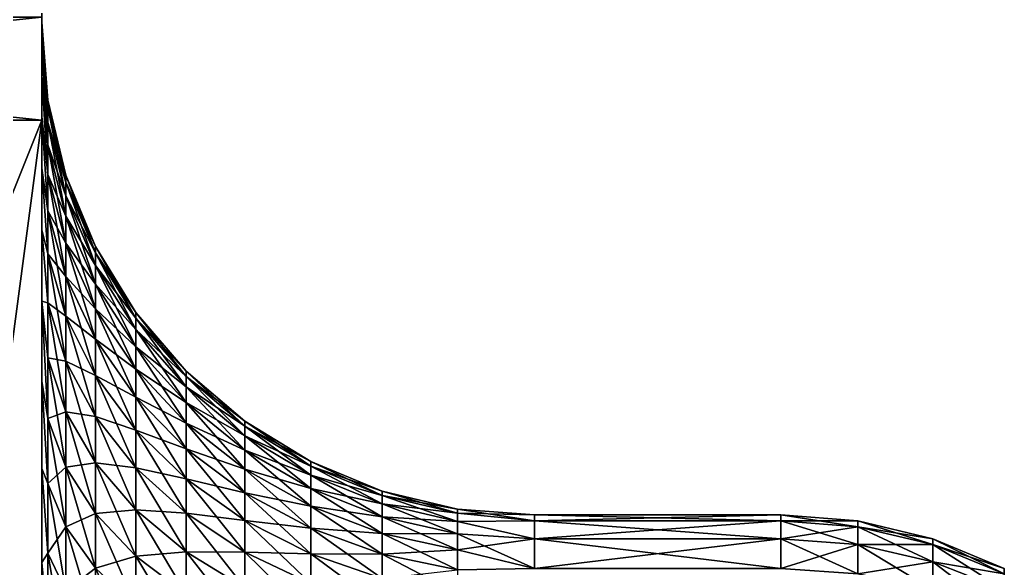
# Model space of a CAD drawing. Extents: x -53 to 3.8, y 0 to 88.2.
# Drawn here: x -3.209 to 0.789, y 82.43 to 84.657 of the extents above; entities that cross this region are included whole.
import ezdxf

# ---------------------------------------------------------------- set-up
doc = ezdxf.new("R2010")
doc.units = 0

msp = doc.modelspace()

# ---------------------------------------------------------------- linework, layer by layer
for points in [[(-3.119, 88.249, 9.5), (-3.119, 88.2271, 9.91811), (-3.119, 84.4306, 9.48508)], [(-3.119, 88.249, 9.5), (-3.119, 84.5505, 7.31155), (-3.119, 88.249, 4)], [(-3.119, 84.623, 7.74625), (-3.119, 84.5505, 7.31155), (-3.119, 88.249, 9.5)], [(-3.119, 84.6473, 8.18628), (-3.119, 84.623, 7.74625), (-3.119, 88.249, 9.5)], [(-3.119, 88.249, 4), (-3.119, 83.1902, 5.09861), (-3.119, 88.2271, 3.58189)], [(-3.119, 83.5144, 5.39709), (-3.119, 83.1902, 5.09861), (-3.119, 88.249, 4)], [(-3.119, 83.8039, 5.72943), (-3.119, 83.5144, 5.39709), (-3.119, 88.249, 4)], [(-3.119, 88.249, 9.5), (-3.119, 84.623, 8.62631), (-3.119, 84.6473, 8.18628)], [(-3.119, 84.5505, 9.061), (-3.119, 84.623, 8.62631), (-3.119, 88.249, 9.5)], [(-3.119, 84.4306, 9.48508), (-3.119, 84.5505, 9.061), (-3.119, 88.249, 9.5)], [(-3.119, 88.249, 4), (-3.119, 84.055, 6.09159), (-3.119, 83.8039, 5.72943)], [(-3.119, 84.2647, 6.47917), (-3.119, 84.055, 6.09159), (-3.119, 88.249, 4)], [(-3.119, 84.4306, 6.88748), (-3.119, 84.2647, 6.47917), (-3.119, 88.249, 4)], [(-3.119, 88.249, 4), (-3.119, 84.5505, 7.31155), (-3.119, 84.4306, 6.88748)], [(-3.119, 88.2271, 9.91811), (-3.119, 88.1616, 10.3316), (-3.119, 84.4306, 9.48508)], [(-3.119, 83.1902, 5.09861), (-3.119, 88.1616, 3.16835), (-3.119, 88.2271, 3.58189)], [(-3.119, 88.1616, 10.3316), (-3.119, 88.0532, 10.7361), (-3.119, 84.2647, 9.89338)], [(-3.119, 84.4306, 9.48508), (-3.119, 88.1616, 10.3316), (-3.119, 84.2647, 9.89338)], [(-3.119, 88.0532, 2.76393), (-3.119, 88.1616, 3.16835), (-3.119, 83.1902, 5.09861)], [(-3.119, 88.0532, 10.7361), (-3.119, 87.9032, 11.1269), (-3.119, 84.2647, 9.89338)], [(-3.119, 82.8351, 4.83761), (-3.119, 88.0532, 2.76393), (-3.119, 83.1902, 5.09861)], [(-3.119, 87.9032, 2.37305), (-3.119, 88.0532, 2.76393), (-3.119, 82.8351, 4.83761)], [(-3.119, 87.9032, 11.1269), (-3.119, 87.7131, 11.5), (-3.119, 84.055, 10.281)], [(-3.119, 84.2647, 9.89338), (-3.119, 87.9032, 11.1269), (-3.119, 84.055, 10.281)], [(-3.119, 87.7131, 2), (-3.119, 87.9032, 2.37305), (-3.119, 82.8351, 4.83761)], [(-3.119, 87.7131, 11.5), (-3.119, 87.4851, 11.8511), (-3.119, 84.055, 10.281)], [(-3.119, 82.8351, 4.83761), (-3.119, 87.4851, 1.64886), (-3.119, 87.7131, 2)], [(-3.119, 83.8039, 10.6431), (-3.119, 87.4851, 11.8511), (-3.119, 87.2216, 12.1765)], [(-3.119, 84.055, 10.281), (-3.119, 87.4851, 11.8511), (-3.119, 83.8039, 10.6431)], [(-3.119, 82.4534, 4.61726), (-3.119, 87.4851, 1.64886), (-3.119, 82.8351, 4.83761)], [(-3.119, 87.2216, 1.32348), (-3.119, 87.4851, 1.64886), (-3.119, 82.4534, 4.61726)], [(-3.119, 87.2216, 12.1765), (-3.119, 86.9255, 12.4726), (-3.119, 83.8039, 10.6431)], [(-3.119, 86.9255, 1.02742), (-3.119, 87.2216, 1.32348), (-3.119, 82.4534, 4.61726)], [(-3.119, 86.9255, 12.4726), (-3.119, 86.6001, 12.7361), (-3.119, 83.8039, 10.6431)], [(-3.119, 82.4534, 4.61726), (-3.119, 86.6001, 0.76393), (-3.119, 86.9255, 1.02742)], [(-3.119, 83.5144, 10.9755), (-3.119, 86.6001, 12.7361), (-3.119, 86.249, 12.9641)], [(-3.119, 83.8039, 10.6431), (-3.119, 86.6001, 12.7361), (-3.119, 83.5144, 10.9755)], [(-3.119, 86.249, 0.5359), (-3.119, 86.6001, 0.76393), (-3.119, 82.4534, 4.61726)], [(-3.119, 86.249, 12.9641), (-3.119, 85.8759, 13.1542), (-3.119, 83.5144, 10.9755)], [(-3.119, 85.8759, 0.34582), (-3.119, 86.249, 0.5359), (-3.119, 82.4534, 4.61726)], [(-3.119, 85.8759, 13.1542), (-3.119, 85.4851, 13.3042), (-3.119, 83.5144, 10.9755)], [(-3.119, 82.4534, 4.61726), (-3.119, 85.4851, 0.19577), (-3.119, 85.8759, 0.34582)], [(-3.119, 85.4851, 13.3042), (-3.119, 85.0807, 13.4126), (-3.119, 83.1902, 11.2739)], [(-3.119, 83.5144, 10.9755), (-3.119, 85.4851, 13.3042), (-3.119, 83.1902, 11.2739)], [(-3.119, 85.0807, 0.08741), (-3.119, 85.4851, 0.19577), (-3.119, 82.4534, 4.61726)], [(-3.119, 83.1902, 11.2739), (-3.119, 85.0807, 13.4126), (-3.119, 84.6671, 13.4781)], [(-3.119, 84.6671, 0.02191), (-3.119, 85.0807, 0.08741), (-3.119, 82.4534, 4.61726)], [(-7.119, 84.249, 13.5), (-3.119, 84.6671, 13.4781), (-7.119, 84.6671, 13.4781)], [(-3.119, 84.249, 13.5), (-3.119, 84.6671, 13.4781), (-7.119, 84.249, 13.5)], [(-7.119, 84.6671, 0.02191), (-3.119, 84.249), (-7.119, 84.249)], [(-3.119, 84.6671, 0.02191), (-3.119, 84.249), (-7.119, 84.6671, 0.02191)], [(-3.119, 84.249, 13.5), (-3.119, 83.1902, 11.2739), (-3.119, 84.6671, 13.4781)], [(-3.119, 82.4534, 4.61726), (-3.119, 84.249), (-3.119, 84.6671, 0.02191)], [(-3.119, 84.6473, 8.18628), (-3.119, 84.623, 8.62631), (-3.09438, 84.3306, 8.3541)], [(-3.09438, 84.3306, 8.01846), (-3.119, 84.6473, 8.18628), (-3.09438, 84.3306, 8.3541)], [(-3.119, 84.623, 7.74625), (-3.119, 84.6473, 8.18628), (-3.09438, 84.3306, 8.01846)], [(-3.119, 84.623, 7.74625), (-3.09438, 84.3306, 8.01846), (-3.09438, 84.3001, 7.68422)], [(-3.119, 84.5505, 7.31155), (-3.119, 84.623, 7.74625), (-3.09438, 84.3001, 7.68422)], [(-3.119, 84.623, 8.62631), (-3.09438, 84.3001, 8.68834), (-3.09438, 84.3306, 8.3541)], [(-3.09438, 84.3001, 8.68834), (-3.119, 84.623, 8.62631), (-3.119, 84.5505, 9.061)], [(-3.119, 84.5505, 7.31155), (-3.09438, 84.1488, 7.03094), (-3.119, 84.4306, 6.88748)], [(-3.09438, 84.2393, 7.35413), (-3.09438, 84.1488, 7.03094), (-3.119, 84.5505, 7.31155)], [(-3.09438, 84.3001, 7.68422), (-3.09438, 84.2393, 7.35413), (-3.119, 84.5505, 7.31155)], [(-3.119, 84.5505, 9.061), (-3.119, 84.4306, 9.48508), (-3.09438, 84.1488, 9.34162)], [(-3.09438, 84.2393, 9.01843), (-3.119, 84.5505, 9.061), (-3.09438, 84.1488, 9.34162)], [(-3.09438, 84.3001, 8.68834), (-3.119, 84.5505, 9.061), (-3.09438, 84.2393, 9.01843)], [(-3.119, 84.4306, 6.88748), (-3.09438, 84.0292, 6.71732), (-3.119, 84.2647, 6.47917)], [(-3.09438, 84.1488, 7.03094), (-3.09438, 84.0292, 6.71732), (-3.119, 84.4306, 6.88748)], [(-3.119, 84.4306, 9.48508), (-3.119, 84.2647, 9.89338), (-3.09438, 84.0292, 9.65524)], [(-3.09438, 84.1488, 9.34162), (-3.119, 84.4306, 9.48508), (-3.09438, 84.0292, 9.65524)], [(-3.09438, 84.3306, 8.01846), (-3.02111, 84.0258, 8.03235), (-3.02111, 83.9978, 7.72577)], [(-3.09438, 84.3001, 7.68422), (-3.09438, 84.3306, 8.01846), (-3.02111, 83.9978, 7.72577)], [(-3.09438, 84.3306, 8.3541), (-3.09438, 84.3001, 8.68834), (-3.02111, 84.0258, 8.34021)], [(-3.09438, 84.3306, 8.3541), (-3.02111, 84.0258, 8.03235), (-3.09438, 84.3306, 8.01846)], [(-3.02111, 84.0258, 8.34021), (-3.02111, 84.0258, 8.03235), (-3.09438, 84.3306, 8.3541)], [(-3.09438, 84.3001, 8.68834), (-3.02111, 83.9978, 8.64679), (-3.02111, 84.0258, 8.34021)], [(-3.02111, 83.942, 7.423), (-3.09438, 84.2393, 7.35413), (-3.09438, 84.3001, 7.68422)], [(-3.02111, 83.9978, 7.72577), (-3.02111, 83.942, 7.423), (-3.09438, 84.3001, 7.68422)], [(-3.02111, 83.9978, 8.64679), (-3.09438, 84.3001, 8.68834), (-3.09438, 84.2393, 9.01843)], [(-7.119, 74.249, 13.5), (-3.119, 84.249, 13.5), (-7.119, 84.249, 13.5)], [(-4.97569, 70.249, 13.5), (-3.119, 84.249, 13.5), (-7.119, 74.249, 13.5)], [(-3.119, 70.249), (-7.119, 74.249), (-3.119, 84.249)], [(-7.119, 74.249), (-7.119, 84.249), (-3.119, 84.249)], [(-4.97569, 70.249, 13.5), (-3.119, 70.249, 13.5), (-3.119, 84.249, 13.5)], [(-3.119, 84.2647, 6.47917), (-3.09438, 83.8816, 6.41588), (-3.119, 84.055, 6.09159)], [(-3.09438, 84.0292, 6.71732), (-3.09438, 83.8816, 6.41588), (-3.119, 84.2647, 6.47917)], [(-3.119, 84.2647, 9.89338), (-3.119, 84.055, 10.281), (-3.09438, 83.8816, 9.95668)], [(-3.09438, 84.0292, 9.65524), (-3.119, 84.2647, 9.89338), (-3.09438, 83.8816, 9.95668)], [(-3.119, 82.8351, 11.5349), (-3.119, 83.1902, 11.2739), (-3.119, 84.249, 13.5)], [(-3.119, 82.4534, 11.7553), (-3.119, 82.8351, 11.5349), (-3.119, 84.249, 13.5)], [(-3.119, 82.0499, 4.44023), (-3.119, 84.249), (-3.119, 82.4534, 4.61726)], [(-3.119, 81.6292, 4.30868), (-3.119, 84.249), (-3.119, 82.0499, 4.44023)], [(-3.119, 81.1967, 4.22419), (-3.119, 84.249), (-3.119, 81.6292, 4.30868)], [(-3.119, 80.7575, 4.1878), (-3.119, 84.249), (-3.119, 81.1967, 4.22419)], [(-3.119, 80.317, 4.19994), (-3.119, 84.249), (-3.119, 80.7575, 4.1878)], [(-3.119, 79.8805, 4.26047), (-3.119, 84.249), (-3.119, 80.317, 4.19994)], [(-3.119, 79.4532, 4.36866), (-3.119, 84.249), (-3.119, 79.8805, 4.26047)], [(-3.119, 70.249), (-3.119, 84.249), (-3.119, 79.4532, 4.36866)], [(-3.119, 84.249, 13.5), (-3.119, 70.249, 13.5), (-3.119, 79.8805, 12.1121)], [(-3.119, 80.317, 12.1726), (-3.119, 84.249, 13.5), (-3.119, 79.8805, 12.1121)], [(-3.119, 80.7575, 12.1848), (-3.119, 84.249, 13.5), (-3.119, 80.317, 12.1726)], [(-3.119, 81.1967, 12.1484), (-3.119, 84.249, 13.5), (-3.119, 80.7575, 12.1848)], [(-3.119, 81.6292, 12.0639), (-3.119, 84.249, 13.5), (-3.119, 81.1967, 12.1484)], [(-3.119, 82.0499, 11.9323), (-3.119, 84.249, 13.5), (-3.119, 81.6292, 12.0639)], [(-3.119, 82.4534, 11.7553), (-3.119, 84.249, 13.5), (-3.119, 82.0499, 11.9323)], [(-3.09438, 84.2393, 7.35413), (-3.02111, 83.859, 7.12656), (-3.09438, 84.1488, 7.03094)], [(-3.02111, 83.942, 8.94956), (-3.09438, 84.2393, 9.01843), (-3.09438, 84.1488, 9.34162)], [(-3.02111, 83.9978, 8.64679), (-3.09438, 84.2393, 9.01843), (-3.02111, 83.942, 8.94956)], [(-3.09438, 84.2393, 7.35413), (-3.02111, 83.942, 7.423), (-3.02111, 83.859, 7.12656)], [(-3.09438, 84.1488, 7.03094), (-3.02111, 83.7493, 6.8389), (-3.09438, 84.0292, 6.71732)], [(-3.09438, 84.1488, 7.03094), (-3.02111, 83.859, 7.12656), (-3.02111, 83.7493, 6.8389)], [(-3.02111, 83.859, 9.246), (-3.02111, 83.942, 8.94956), (-3.09438, 84.1488, 9.34162)], [(-3.02111, 83.859, 9.246), (-3.09438, 84.1488, 9.34162), (-3.09438, 84.0292, 9.65524)], [(-3.119, 84.055, 6.09159), (-3.09438, 83.7072, 6.1291), (-3.119, 83.8039, 5.72943)], [(-3.09438, 83.8816, 6.41588), (-3.09438, 83.7072, 6.1291), (-3.119, 84.055, 6.09159)], [(-3.119, 84.055, 10.281), (-3.119, 83.8039, 10.6431), (-3.09438, 83.7072, 10.2435)], [(-3.09438, 83.8816, 9.95668), (-3.119, 84.055, 10.281), (-3.09438, 83.7072, 10.2435)], [(-3.09438, 84.0292, 6.71732), (-3.02111, 83.7493, 6.8389), (-3.02111, 83.6139, 6.5624)], [(-3.02111, 83.7493, 9.53366), (-3.02111, 83.859, 9.246), (-3.09438, 84.0292, 9.65524)], [(-3.09438, 83.8816, 9.95668), (-3.02111, 83.7493, 9.53366), (-3.09438, 84.0292, 9.65524)], [(-3.09438, 84.0292, 6.71732), (-3.02111, 83.6139, 6.5624), (-3.09438, 83.8816, 6.41588)], [(-3.02111, 84.0258, 8.03235), (-2.90101, 83.7361, 8.04555), (-2.90101, 83.7105, 7.76525)], [(-3.02111, 83.9978, 7.72577), (-3.02111, 84.0258, 8.03235), (-2.90101, 83.7105, 7.76525)], [(-3.02111, 84.0258, 8.34021), (-3.02111, 83.9978, 8.64679), (-2.90101, 83.7361, 8.32701)], [(-3.02111, 84.0258, 8.34021), (-2.90101, 83.7361, 8.04555), (-3.02111, 84.0258, 8.03235)], [(-2.90101, 83.7361, 8.32701), (-2.90101, 83.7361, 8.04555), (-3.02111, 84.0258, 8.34021)], [(-3.02111, 83.9978, 8.64679), (-2.90101, 83.7105, 8.60731), (-2.90101, 83.7361, 8.32701)], [(-2.90101, 83.6596, 7.48844), (-3.02111, 83.942, 7.423), (-3.02111, 83.9978, 7.72577)], [(-2.90101, 83.7105, 7.76525), (-2.90101, 83.6596, 7.48844), (-3.02111, 83.9978, 7.72577)], [(-3.02111, 83.942, 8.94956), (-2.90101, 83.7105, 8.60731), (-3.02111, 83.9978, 8.64679)], [(-2.90101, 83.6596, 8.88412), (-2.90101, 83.7105, 8.60731), (-3.02111, 83.942, 8.94956)], [(-3.02111, 83.859, 9.246), (-2.90101, 83.6596, 8.88412), (-3.02111, 83.942, 8.94956)], [(-3.02111, 83.942, 7.423), (-2.90101, 83.5836, 7.21741), (-3.02111, 83.859, 7.12656)], [(-3.02111, 83.942, 7.423), (-2.90101, 83.6596, 7.48844), (-2.90101, 83.5836, 7.21741)], [(-3.02111, 83.6139, 9.81015), (-3.02111, 83.7493, 9.53366), (-3.09438, 83.8816, 9.95668)], [(-3.09438, 83.7072, 10.2435), (-3.02111, 83.6139, 9.81015), (-3.09438, 83.8816, 9.95668)], [(-3.09438, 83.8816, 6.41588), (-3.02111, 83.4539, 6.29937), (-3.09438, 83.7072, 6.1291)], [(-3.09438, 83.8816, 6.41588), (-3.02111, 83.6139, 6.5624), (-3.02111, 83.4539, 6.29937)], [(-3.02111, 83.859, 7.12656), (-2.90101, 83.4833, 6.95442), (-3.02111, 83.7493, 6.8389)], [(-2.90101, 83.5836, 9.15514), (-2.90101, 83.6596, 8.88412), (-3.02111, 83.859, 9.246)], [(-3.02111, 83.7493, 9.53366), (-2.90101, 83.5836, 9.15514), (-3.02111, 83.859, 9.246)], [(-3.02111, 83.859, 7.12656), (-2.90101, 83.5836, 7.21741), (-2.90101, 83.4833, 6.95442)], [(-3.119, 83.8039, 5.72943), (-3.09438, 83.5075, 5.85937), (-3.119, 83.5144, 5.39709)], [(-3.09438, 83.7072, 6.1291), (-3.09438, 83.5075, 5.85937), (-3.119, 83.8039, 5.72943)], [(-3.119, 83.8039, 10.6431), (-3.119, 83.5144, 10.9755), (-3.09438, 83.5075, 10.5132)], [(-3.09438, 83.7072, 10.2435), (-3.119, 83.8039, 10.6431), (-3.09438, 83.5075, 10.5132)], [(-3.02111, 83.7493, 6.8389), (-2.90101, 83.3596, 6.70162), (-3.02111, 83.6139, 6.5624)], [(-3.02111, 83.7493, 6.8389), (-2.90101, 83.4833, 6.95442), (-2.90101, 83.3596, 6.70162)], [(-2.90101, 83.4833, 9.41814), (-2.90101, 83.5836, 9.15514), (-3.02111, 83.7493, 9.53366)], [(-3.02111, 83.6139, 9.81015), (-2.90101, 83.4833, 9.41814), (-3.02111, 83.7493, 9.53366)], [(-2.90101, 83.7361, 8.04555), (-2.73703, 83.4688, 8.05773), (-2.73703, 83.4454, 7.80169)], [(-2.90101, 83.7105, 7.76525), (-2.90101, 83.7361, 8.04555), (-2.73703, 83.4454, 7.80169)], [(-2.90101, 83.7361, 8.32701), (-2.90101, 83.7105, 8.60731), (-2.73703, 83.4688, 8.31483)], [(-2.90101, 83.7361, 8.32701), (-2.73703, 83.4688, 8.05773), (-2.90101, 83.7361, 8.04555)], [(-2.73703, 83.4688, 8.31483), (-2.73703, 83.4688, 8.05773), (-2.90101, 83.7361, 8.32701)], [(-3.09438, 83.7072, 6.1291), (-3.02111, 83.2707, 6.05196), (-3.09438, 83.5075, 5.85937)], [(-3.02111, 83.4539, 10.0732), (-3.02111, 83.6139, 9.81015), (-3.09438, 83.7072, 10.2435)], [(-3.09438, 83.5075, 10.5132), (-3.02111, 83.4539, 10.0732), (-3.09438, 83.7072, 10.2435)], [(-3.09438, 83.7072, 6.1291), (-3.02111, 83.4539, 6.29937), (-3.02111, 83.2707, 6.05196)], [(-2.90101, 83.7105, 8.60731), (-2.73703, 83.4454, 8.57087), (-2.73703, 83.4688, 8.31483)], [(-2.73703, 83.3989, 7.54883), (-2.90101, 83.6596, 7.48844), (-2.90101, 83.7105, 7.76525)], [(-2.73703, 83.4454, 7.80169), (-2.73703, 83.3989, 7.54883), (-2.90101, 83.7105, 7.76525)], [(-2.90101, 83.6596, 8.88412), (-2.73703, 83.4454, 8.57087), (-2.90101, 83.7105, 8.60731)], [(-2.73703, 83.3989, 8.82373), (-2.73703, 83.4454, 8.57087), (-2.90101, 83.6596, 8.88412)], [(-2.90101, 83.5836, 9.15514), (-2.73703, 83.3989, 8.82373), (-2.90101, 83.6596, 8.88412)], [(-2.90101, 83.6596, 7.48844), (-2.73703, 83.3295, 7.30126), (-2.90101, 83.5836, 7.21741)], [(-2.90101, 83.6596, 7.48844), (-2.73703, 83.3989, 7.54883), (-2.73703, 83.3295, 7.30126)], [(-3.02111, 83.6139, 6.5624), (-2.90101, 83.3596, 6.70162), (-2.90101, 83.2133, 6.46114)], [(-2.90101, 83.3596, 9.67093), (-2.90101, 83.4833, 9.41814), (-3.02111, 83.6139, 9.81015)], [(-3.02111, 83.4539, 10.0732), (-2.90101, 83.3596, 9.67093), (-3.02111, 83.6139, 9.81015)], [(-3.02111, 83.6139, 6.5624), (-2.90101, 83.2133, 6.46114), (-3.02111, 83.4539, 6.29937)], [(-2.73703, 83.3295, 9.0713), (-2.73703, 83.3989, 8.82373), (-2.90101, 83.5836, 9.15514)], [(-2.90101, 83.4833, 9.41814), (-2.73703, 83.3295, 9.0713), (-2.90101, 83.5836, 9.15514)], [(-2.90101, 83.5836, 7.21741), (-2.73703, 83.2379, 7.06102), (-2.90101, 83.4833, 6.95442)], [(-2.90101, 83.5836, 7.21741), (-2.73703, 83.3295, 7.30126), (-2.73703, 83.2379, 7.06102)], [(-3.119, 83.5144, 5.39709), (-3.09438, 83.284, 5.60893), (-3.09438, 83.0387, 5.37984)], [(-3.09438, 83.5075, 5.85937), (-3.09438, 83.284, 5.60893), (-3.119, 83.5144, 5.39709)], [(-3.09438, 83.0387, 5.37984), (-3.119, 83.1902, 5.09861), (-3.119, 83.5144, 5.39709)], [(-3.09438, 83.0387, 10.9927), (-3.119, 83.5144, 10.9755), (-3.119, 83.1902, 11.2739)], [(-3.09438, 83.284, 10.7636), (-3.119, 83.5144, 10.9755), (-3.09438, 83.0387, 10.9927)], [(-3.09438, 83.5075, 10.5132), (-3.119, 83.5144, 10.9755), (-3.09438, 83.284, 10.7636)], [(-3.09438, 83.5075, 5.85937), (-3.02111, 83.0658, 5.82224), (-3.09438, 83.284, 5.60893)], [(-3.09438, 83.5075, 5.85937), (-3.02111, 83.2707, 6.05196), (-3.02111, 83.0658, 5.82224)], [(-3.02111, 83.2707, 10.3206), (-3.02111, 83.4539, 10.0732), (-3.09438, 83.5075, 10.5132)], [(-3.09438, 83.284, 10.7636), (-3.02111, 83.2707, 10.3206), (-3.09438, 83.5075, 10.5132)], [(-2.90101, 83.4833, 6.95442), (-2.73703, 83.1248, 6.83011), (-2.90101, 83.3596, 6.70162)], [(-2.73703, 83.2379, 9.31154), (-2.73703, 83.3295, 9.0713), (-2.90101, 83.4833, 9.41814)], [(-2.90101, 83.3596, 9.67093), (-2.73703, 83.2379, 9.31154), (-2.90101, 83.4833, 9.41814)], [(-2.90101, 83.4833, 6.95442), (-2.73703, 83.2379, 7.06102), (-2.73703, 83.1248, 6.83011)], [(-2.90101, 83.2133, 9.91142), (-2.90101, 83.3596, 9.67093), (-3.02111, 83.4539, 10.0732)], [(-3.02111, 83.2707, 10.3206), (-2.90101, 83.2133, 9.91142), (-3.02111, 83.4539, 10.0732)], [(-3.02111, 83.4539, 6.29937), (-2.90101, 83.0458, 6.23494), (-3.02111, 83.2707, 6.05196)], [(-3.02111, 83.4539, 6.29937), (-2.90101, 83.2133, 6.46114), (-2.90101, 83.0458, 6.23494)], [(-2.73703, 83.4688, 8.05773), (-2.53321, 83.2304, 8.06859), (-2.53321, 83.209, 7.83418)], [(-2.73703, 83.4454, 7.80169), (-2.73703, 83.4688, 8.05773), (-2.53321, 83.209, 7.83418)], [(-2.73703, 83.4688, 8.31483), (-2.73703, 83.4454, 8.57087), (-2.53321, 83.2304, 8.30397)], [(-2.73703, 83.4688, 8.31483), (-2.53321, 83.2304, 8.06859), (-2.73703, 83.4688, 8.05773)], [(-2.53321, 83.2304, 8.30397), (-2.53321, 83.2304, 8.06859), (-2.73703, 83.4688, 8.31483)], [(-2.73703, 83.4454, 8.57087), (-2.53321, 83.209, 8.53838), (-2.53321, 83.2304, 8.30397)], [(-2.53321, 83.1664, 7.60269), (-2.73703, 83.3989, 7.54883), (-2.73703, 83.4454, 7.80169)], [(-2.53321, 83.209, 7.83418), (-2.53321, 83.1664, 7.60269), (-2.73703, 83.4454, 7.80169)], [(-2.73703, 83.3989, 8.82373), (-2.53321, 83.209, 8.53838), (-2.73703, 83.4454, 8.57087)], [(-2.73703, 83.3989, 7.54883), (-2.53321, 83.1664, 7.60269), (-2.53321, 83.1029, 7.37604)], [(-2.53321, 83.1664, 8.76987), (-2.53321, 83.209, 8.53838), (-2.73703, 83.3989, 8.82373)], [(-2.73703, 83.3295, 9.0713), (-2.53321, 83.1664, 8.76987), (-2.73703, 83.3989, 8.82373)], [(-2.73703, 83.3989, 7.54883), (-2.53321, 83.1029, 7.37604), (-2.73703, 83.3295, 7.30126)], [(-2.90101, 83.3596, 6.70162), (-2.73703, 82.9913, 6.61043), (-2.90101, 83.2133, 6.46114)], [(-2.90101, 83.3596, 6.70162), (-2.73703, 83.1248, 6.83011), (-2.73703, 82.9913, 6.61043)], [(-2.73703, 83.1248, 9.54245), (-2.73703, 83.2379, 9.31154), (-2.90101, 83.3596, 9.67093)], [(-2.90101, 83.2133, 9.91142), (-2.73703, 83.1248, 9.54245), (-2.90101, 83.3596, 9.67093)], [(-2.53321, 83.1029, 8.99652), (-2.53321, 83.1664, 8.76987), (-2.73703, 83.3295, 9.0713)], [(-2.73703, 83.2379, 9.31154), (-2.53321, 83.1029, 8.99652), (-2.73703, 83.3295, 9.0713)], [(-2.73703, 83.3295, 7.30126), (-2.53321, 83.019, 7.1561), (-2.73703, 83.2379, 7.06102)], [(-2.73703, 83.3295, 7.30126), (-2.53321, 83.1029, 7.37604), (-2.53321, 83.019, 7.1561)], [(-3.09438, 83.284, 5.60893), (-3.02111, 82.8408, 5.61211), (-3.09438, 83.0387, 5.37984)], [(-3.09438, 83.284, 5.60893), (-3.02111, 83.0658, 5.82224), (-3.02111, 82.8408, 5.61211)], [(-3.02111, 83.0658, 10.5503), (-3.09438, 83.284, 10.7636), (-3.09438, 83.0387, 10.9927)], [(-3.02111, 83.2707, 10.3206), (-3.09438, 83.284, 10.7636), (-3.02111, 83.0658, 10.5503)], [(-3.02111, 83.2707, 6.05196), (-2.90101, 82.8584, 6.02492), (-3.02111, 83.0658, 5.82224)], [(-2.90101, 83.0458, 10.1376), (-3.02111, 83.2707, 10.3206), (-3.02111, 83.0658, 10.5503)], [(-2.90101, 83.2133, 9.91142), (-3.02111, 83.2707, 10.3206), (-2.90101, 83.0458, 10.1376)], [(-3.02111, 83.2707, 6.05196), (-2.90101, 83.0458, 6.23494), (-2.90101, 82.8584, 6.02492)], [(-2.90101, 83.2133, 6.46114), (-2.73703, 82.9913, 6.61043), (-2.73703, 82.8382, 6.40382)], [(-2.73703, 82.9913, 9.76212), (-2.90101, 83.2133, 9.91142), (-2.90101, 83.0458, 10.1376)], [(-2.73703, 83.1248, 9.54245), (-2.90101, 83.2133, 9.91142), (-2.73703, 82.9913, 9.76212)], [(-2.90101, 83.2133, 6.46114), (-2.73703, 82.8382, 6.40382), (-2.90101, 83.0458, 6.23494)], [(-2.53321, 83.019, 9.21646), (-2.53321, 83.1029, 8.99652), (-2.73703, 83.2379, 9.31154)], [(-2.73703, 83.1248, 9.54245), (-2.53321, 83.019, 9.21646), (-2.73703, 83.2379, 9.31154)], [(-2.73703, 83.2379, 7.06102), (-2.53321, 82.9155, 6.9447), (-2.73703, 83.1248, 6.83011)], [(-2.73703, 83.2379, 7.06102), (-2.53321, 83.019, 7.1561), (-2.53321, 82.9155, 6.9447)], [(-2.53321, 83.2304, 8.06859), (-2.29457, 83.0268, 8.07787), (-2.29457, 83.0071, 7.86193)], [(-2.53321, 83.209, 7.83418), (-2.53321, 83.2304, 8.06859), (-2.29457, 83.0071, 7.86193)], [(-2.53321, 83.2304, 8.30397), (-2.53321, 83.209, 8.53838), (-2.29457, 83.0268, 8.29469)], [(-2.53321, 83.2304, 8.30397), (-2.29457, 83.0268, 8.07787), (-2.53321, 83.2304, 8.06859)], [(-2.29457, 83.0268, 8.29469), (-2.29457, 83.0268, 8.07787), (-2.53321, 83.2304, 8.30397)], [(-2.53321, 83.209, 8.53838), (-2.29457, 83.0071, 8.51062), (-2.29457, 83.0268, 8.29469)], [(-2.29457, 82.9678, 7.64869), (-2.53321, 83.1664, 7.60269), (-2.53321, 83.209, 7.83418)], [(-2.29457, 83.0071, 7.86193), (-2.29457, 82.9678, 7.64869), (-2.53321, 83.209, 7.83418)], [(-2.53321, 83.1664, 8.76987), (-2.29457, 83.0071, 8.51062), (-2.53321, 83.209, 8.53838)], [(-3.09438, 82.7736, 5.174), (-3.119, 83.1902, 5.09861), (-3.09438, 83.0387, 5.37984)], [(-3.09438, 82.7736, 5.174), (-3.119, 82.8351, 4.83761), (-3.119, 83.1902, 5.09861)], [(-3.09438, 82.7736, 11.1986), (-3.119, 83.1902, 11.2739), (-3.119, 82.8351, 11.5349)], [(-3.09438, 83.0387, 10.9927), (-3.119, 83.1902, 11.2739), (-3.09438, 82.7736, 11.1986)], [(-2.53321, 83.1664, 7.60269), (-2.29457, 82.9093, 7.4399), (-2.53321, 83.1029, 7.37604)], [(-2.53321, 83.1664, 7.60269), (-2.29457, 82.9678, 7.64869), (-2.29457, 82.9093, 7.4399)], [(-2.29457, 82.9678, 8.72387), (-2.29457, 83.0071, 8.51062), (-2.53321, 83.1664, 8.76987)], [(-2.53321, 83.1029, 8.99652), (-2.29457, 82.9678, 8.72387), (-2.53321, 83.1664, 8.76987)], [(-2.73703, 83.1248, 6.83011), (-2.53321, 82.7932, 6.74358), (-2.73703, 82.9913, 6.61043)], [(-2.53321, 82.9155, 9.42786), (-2.73703, 83.1248, 9.54245), (-2.73703, 82.9913, 9.76212)], [(-2.53321, 83.019, 9.21646), (-2.73703, 83.1248, 9.54245), (-2.53321, 82.9155, 9.42786)], [(-2.73703, 83.1248, 6.83011), (-2.53321, 82.9155, 6.9447), (-2.53321, 82.7932, 6.74358)], [(-2.53321, 83.1029, 7.37604), (-2.29457, 82.9093, 7.4399), (-2.29457, 82.8321, 7.2373)], [(-2.29457, 82.9093, 8.93265), (-2.29457, 82.9678, 8.72387), (-2.53321, 83.1029, 8.99652)], [(-2.53321, 83.019, 9.21646), (-2.29457, 82.9093, 8.93265), (-2.53321, 83.1029, 8.99652)], [(-2.53321, 83.1029, 7.37604), (-2.29457, 82.8321, 7.2373), (-2.53321, 83.019, 7.1561)], [(-3.02111, 83.0658, 10.5503), (-3.09438, 83.0387, 10.9927), (-3.02111, 82.8408, 10.7604)], [(-3.09438, 83.0387, 5.37984), (-3.02111, 82.8408, 5.61211), (-3.02111, 82.5976, 5.42331)], [(-3.02111, 82.5976, 5.42331), (-3.09438, 82.7736, 5.174), (-3.09438, 83.0387, 5.37984)], [(-3.02111, 82.8408, 10.7604), (-3.09438, 83.0387, 10.9927), (-3.09438, 82.7736, 11.1986)], [(-3.02111, 83.0658, 5.82224), (-2.90101, 82.6527, 5.83281), (-3.02111, 82.8408, 5.61211)], [(-3.02111, 83.0658, 5.82224), (-2.90101, 82.8584, 6.02492), (-2.90101, 82.6527, 5.83281)], [(-2.90101, 82.8584, 10.3476), (-3.02111, 83.0658, 10.5503), (-3.02111, 82.8408, 10.7604)], [(-2.90101, 83.0458, 10.1376), (-3.02111, 83.0658, 10.5503), (-2.90101, 82.8584, 10.3476)], [(-2.73703, 82.8382, 9.96874), (-2.90101, 83.0458, 10.1376), (-2.90101, 82.8584, 10.3476)], [(-2.73703, 82.9913, 9.76212), (-2.90101, 83.0458, 10.1376), (-2.73703, 82.8382, 9.96874)], [(-2.90101, 83.0458, 6.23494), (-2.73703, 82.6671, 6.21197), (-2.90101, 82.8584, 6.02492)], [(-2.90101, 83.0458, 6.23494), (-2.73703, 82.8382, 6.40382), (-2.73703, 82.6671, 6.21197)], [(-2.29457, 82.8321, 9.13526), (-2.53321, 83.019, 9.21646), (-2.53321, 82.9155, 9.42786)], [(-2.29457, 82.9093, 8.93265), (-2.53321, 83.019, 9.21646), (-2.29457, 82.8321, 9.13526)], [(-2.53321, 83.019, 7.1561), (-2.29457, 82.7367, 7.04256), (-2.53321, 82.9155, 6.9447)], [(-2.53321, 83.019, 7.1561), (-2.29457, 82.8321, 7.2373), (-2.29457, 82.7367, 7.04256)], [(-2.29457, 83.0268, 8.07787), (-2.02698, 82.863, 8.08533), (-2.02698, 82.8446, 7.88426)], [(-2.29457, 83.0071, 7.86193), (-2.29457, 83.0268, 8.07787), (-2.02698, 82.8446, 7.88426)], [(-2.29457, 83.0268, 8.29469), (-2.29457, 83.0071, 8.51062), (-2.02698, 82.863, 8.28723)], [(-2.29457, 83.0268, 8.29469), (-2.02698, 82.863, 8.08533), (-2.29457, 83.0268, 8.07787)], [(-2.02698, 82.863, 8.28723), (-2.02698, 82.863, 8.08533), (-2.29457, 83.0268, 8.29469)], [(-2.29457, 83.0071, 8.51062), (-2.02698, 82.8446, 8.4883), (-2.02698, 82.863, 8.28723)], [(-2.02698, 82.8081, 7.6857), (-2.29457, 82.9678, 7.64869), (-2.29457, 83.0071, 7.86193)], [(-2.02698, 82.8446, 7.88426), (-2.02698, 82.8081, 7.6857), (-2.29457, 83.0071, 7.86193)], [(-2.29457, 82.9678, 8.72387), (-2.02698, 82.8446, 8.4883), (-2.29457, 83.0071, 8.51062)], [(-2.73703, 82.9913, 6.61043), (-2.53321, 82.6531, 6.55442), (-2.73703, 82.8382, 6.40382)], [(-2.73703, 82.9913, 6.61043), (-2.53321, 82.7932, 6.74358), (-2.53321, 82.6531, 6.55442)], [(-2.53321, 82.7932, 9.62898), (-2.73703, 82.9913, 9.76212), (-2.73703, 82.8382, 9.96874)], [(-2.53321, 82.9155, 9.42786), (-2.73703, 82.9913, 9.76212), (-2.53321, 82.7932, 9.62898)], [(-2.29457, 82.9678, 7.64869), (-2.02698, 82.7536, 7.49129), (-2.29457, 82.9093, 7.4399)], [(-2.02698, 82.8081, 8.68686), (-2.02698, 82.8446, 8.4883), (-2.29457, 82.9678, 8.72387)], [(-2.29457, 82.9093, 8.93265), (-2.02698, 82.8081, 8.68686), (-2.29457, 82.9678, 8.72387)], [(-2.29457, 82.9678, 7.64869), (-2.02698, 82.8081, 7.6857), (-2.02698, 82.7536, 7.49129)], [(-2.29457, 82.7367, 9.33), (-2.53321, 82.9155, 9.42786), (-2.53321, 82.7932, 9.62898)], [(-2.29457, 82.8321, 9.13526), (-2.53321, 82.9155, 9.42786), (-2.29457, 82.7367, 9.33)], [(-2.53321, 82.9155, 6.9447), (-2.29457, 82.6241, 6.8573), (-2.53321, 82.7932, 6.74358)], [(-2.53321, 82.9155, 6.9447), (-2.29457, 82.7367, 7.04256), (-2.29457, 82.6241, 6.8573)], [(-2.29457, 82.9093, 7.4399), (-2.02698, 82.6817, 7.30263), (-2.29457, 82.8321, 7.2373)], [(-2.29457, 82.9093, 7.4399), (-2.02698, 82.7536, 7.49129), (-2.02698, 82.6817, 7.30263)], [(-2.02698, 82.7536, 8.88127), (-2.29457, 82.9093, 8.93265), (-2.29457, 82.8321, 9.13526)], [(-2.02698, 82.8081, 8.68686), (-2.29457, 82.9093, 8.93265), (-2.02698, 82.7536, 8.88127)], [(-3.02111, 82.8408, 10.7604), (-3.09438, 82.7736, 11.1986), (-3.02111, 82.5976, 10.9492)], [(-2.90101, 82.8584, 10.3476), (-3.02111, 82.8408, 10.7604), (-2.90101, 82.6527, 10.5398)], [(-3.02111, 82.8408, 5.61211), (-2.90101, 82.4304, 5.66019), (-3.02111, 82.5976, 5.42331)], [(-3.02111, 82.8408, 5.61211), (-2.90101, 82.6527, 5.83281), (-2.90101, 82.4304, 5.66019)], [(-2.90101, 82.6527, 10.5398), (-3.02111, 82.8408, 10.7604), (-3.02111, 82.5976, 10.9492)], [(-2.90101, 82.8584, 6.02492), (-2.73703, 82.4792, 6.03648), (-2.90101, 82.6527, 5.83281)], [(-2.73703, 82.6671, 10.1606), (-2.90101, 82.8584, 10.3476), (-2.90101, 82.6527, 10.5398)], [(-2.73703, 82.8382, 9.96874), (-2.90101, 82.8584, 10.3476), (-2.73703, 82.6671, 10.1606)], [(-2.90101, 82.8584, 6.02492), (-2.73703, 82.6671, 6.21197), (-2.73703, 82.4792, 6.03648)], [(-2.73703, 82.8382, 6.40382), (-2.53321, 82.6531, 6.55442), (-2.53321, 82.4964, 6.37878)], [(-2.53321, 82.6531, 9.81814), (-2.73703, 82.8382, 9.96874), (-2.73703, 82.6671, 10.1606)], [(-2.53321, 82.7932, 9.62898), (-2.73703, 82.8382, 9.96874), (-2.53321, 82.6531, 9.81814)], [(-2.73703, 82.8382, 6.40382), (-2.53321, 82.4964, 6.37878), (-2.73703, 82.6671, 6.21197)], [(-2.02698, 82.863, 8.08533), (-1.73703, 82.743, 8.0908), (-1.73703, 82.7257, 7.90062)], [(-2.02698, 82.8446, 7.88426), (-2.02698, 82.863, 8.08533), (-1.73703, 82.7257, 7.90062)], [(-2.02698, 82.863, 8.28723), (-2.02698, 82.8446, 8.4883), (-1.73703, 82.743, 8.28176)], [(-2.02698, 82.863, 8.28723), (-1.73703, 82.743, 8.0908), (-2.02698, 82.863, 8.08533)], [(-1.73703, 82.743, 8.28176), (-1.73703, 82.743, 8.0908), (-2.02698, 82.863, 8.28723)], [(-2.02698, 82.8446, 8.4883), (-1.73703, 82.7257, 8.47194), (-1.73703, 82.743, 8.28176)], [(-1.73703, 82.6911, 7.71281), (-2.02698, 82.8081, 7.6857), (-2.02698, 82.8446, 7.88426)], [(-1.73703, 82.7257, 7.90062), (-1.73703, 82.6911, 7.71281), (-2.02698, 82.8446, 7.88426)], [(-2.02698, 82.8081, 8.68686), (-1.73703, 82.7257, 8.47194), (-2.02698, 82.8446, 8.4883)], [(-3.09438, 82.4909, 4.99313), (-3.119, 82.8351, 4.83761), (-3.09438, 82.7736, 5.174)], [(-3.09438, 82.4909, 4.99313), (-3.119, 82.4534, 4.61726), (-3.119, 82.8351, 4.83761)], [(-3.09438, 82.4909, 11.3794), (-3.119, 82.8351, 11.5349), (-3.119, 82.4534, 11.7553)], [(-3.09438, 82.7736, 11.1986), (-3.119, 82.8351, 11.5349), (-3.09438, 82.4909, 11.3794)], [(-2.29457, 82.8321, 7.2373), (-2.02698, 82.6817, 7.30263), (-2.02698, 82.5929, 7.1213)], [(-2.02698, 82.6817, 9.06993), (-2.29457, 82.8321, 9.13526), (-2.29457, 82.7367, 9.33)], [(-2.02698, 82.7536, 8.88127), (-2.29457, 82.8321, 9.13526), (-2.02698, 82.6817, 9.06993)], [(-2.29457, 82.8321, 7.2373), (-2.02698, 82.5929, 7.1213), (-2.29457, 82.7367, 7.04256)], [(-1.73703, 82.6911, 8.65975), (-2.02698, 82.8081, 8.68686), (-2.02698, 82.7536, 8.88127)], [(-1.73703, 82.7257, 8.47194), (-2.02698, 82.8081, 8.68686), (-1.73703, 82.6911, 8.65975)], [(-2.02698, 82.8081, 7.6857), (-1.73703, 82.6395, 7.52892), (-2.02698, 82.7536, 7.49129)], [(-2.02698, 82.8081, 7.6857), (-1.73703, 82.6911, 7.71281), (-1.73703, 82.6395, 7.52892)], [(-3.02111, 82.3383, 5.25741), (-3.09438, 82.7736, 5.174), (-3.02111, 82.5976, 5.42331)], [(-3.02111, 82.3383, 5.25741), (-3.09438, 82.4909, 4.99313), (-3.09438, 82.7736, 5.174)], [(-3.02111, 82.5976, 10.9492), (-3.09438, 82.7736, 11.1986), (-3.09438, 82.4909, 11.3794)], [(-2.53321, 82.7932, 6.74358), (-2.29457, 82.495, 6.68305), (-2.53321, 82.6531, 6.55442)], [(-2.29457, 82.6241, 9.51526), (-2.53321, 82.7932, 9.62898), (-2.53321, 82.6531, 9.81814)], [(-2.29457, 82.7367, 9.33), (-2.53321, 82.7932, 9.62898), (-2.29457, 82.6241, 9.51526)], [(-2.53321, 82.7932, 6.74358), (-2.29457, 82.6241, 6.8573), (-2.29457, 82.495, 6.68305)], [(-2.02698, 82.5929, 9.25126), (-2.29457, 82.7367, 9.33), (-2.29457, 82.6241, 9.51526)], [(-2.02698, 82.6817, 9.06993), (-2.29457, 82.7367, 9.33), (-2.02698, 82.5929, 9.25126)], [(-2.29457, 82.7367, 7.04256), (-2.02698, 82.488, 6.94879), (-2.29457, 82.6241, 6.8573)], [(-2.02698, 82.5929, 7.1213), (-2.02698, 82.488, 6.94879), (-2.29457, 82.7367, 7.04256)], [(-2.02698, 82.7536, 7.49129), (-1.73703, 82.5715, 7.35048), (-2.02698, 82.6817, 7.30263)], [(-1.73703, 82.6395, 8.84364), (-2.02698, 82.7536, 8.88127), (-2.02698, 82.6817, 9.06993)], [(-1.73703, 82.6911, 8.65975), (-2.02698, 82.7536, 8.88127), (-1.73703, 82.6395, 8.84364)], [(-2.02698, 82.7536, 7.49129), (-1.73703, 82.6395, 7.52892), (-1.73703, 82.5715, 7.35048)], [(-1.73703, 82.743, 8.0908), (-1.43187, 82.6698, 8.09413), (-1.43187, 82.6531, 7.91059)], [(-1.73703, 82.7257, 7.90062), (-1.73703, 82.743, 8.0908), (-1.43187, 82.6531, 7.91059)], [(-1.73703, 82.743, 8.28176), (-1.73703, 82.7257, 8.47194), (-1.43187, 82.6698, 8.27843)], [(-1.73703, 82.743, 8.28176), (-1.43187, 82.6698, 8.09413), (-1.73703, 82.743, 8.0908)], [(-1.43187, 82.6698, 8.27843), (-1.43187, 82.6698, 8.09413), (-1.73703, 82.743, 8.28176)], [(-1.73703, 82.7257, 8.47194), (-1.43187, 82.6531, 8.46197), (-1.43187, 82.6698, 8.27843)], [(-1.43187, 82.6197, 7.72934), (-1.73703, 82.6911, 7.71281), (-1.73703, 82.7257, 7.90062)], [(-1.43187, 82.6531, 7.91059), (-1.43187, 82.6197, 7.72934), (-1.73703, 82.7257, 7.90062)], [(-1.43187, 82.6531, 8.46197), (-1.73703, 82.7257, 8.47194), (-1.73703, 82.6911, 8.65975)], [(-2.02698, 82.6817, 7.30263), (-1.73703, 82.4875, 7.17896), (-2.02698, 82.5929, 7.1213)], [(-2.02698, 82.6817, 7.30263), (-1.73703, 82.5715, 7.35048), (-1.73703, 82.4875, 7.17896)], [(-1.73703, 82.5715, 9.02208), (-2.02698, 82.6817, 9.06993), (-2.02698, 82.5929, 9.25126)], [(-1.73703, 82.6395, 8.84364), (-2.02698, 82.6817, 9.06993), (-1.73703, 82.5715, 9.02208)], [(-1.73703, 82.6911, 7.71281), (-1.43187, 82.6197, 7.72934), (-1.43187, 82.57, 7.55188)], [(-1.43187, 82.6197, 8.64322), (-1.73703, 82.6911, 8.65975), (-1.73703, 82.6395, 8.84364)], [(-1.43187, 82.6531, 8.46197), (-1.73703, 82.6911, 8.65975), (-1.43187, 82.6197, 8.64322)], [(-1.73703, 82.6395, 7.52892), (-1.73703, 82.6911, 7.71281), (-1.43187, 82.57, 7.55188)], [(-2.90101, 82.6527, 10.5398), (-3.02111, 82.5976, 10.9492), (-2.90101, 82.4304, 10.7124)], [(-2.73703, 82.6671, 10.1606), (-2.90101, 82.6527, 10.5398), (-2.73703, 82.4792, 10.3361)], [(-2.90101, 82.6527, 5.83281), (-2.73703, 82.2761, 5.87881), (-2.90101, 82.4304, 5.66019)], [(-2.90101, 82.6527, 5.83281), (-2.73703, 82.4792, 6.03648), (-2.73703, 82.2761, 5.87881)], [(-2.73703, 82.4792, 10.3361), (-2.90101, 82.6527, 10.5398), (-2.90101, 82.4304, 10.7124)], [(-2.53321, 82.4964, 9.99378), (-2.73703, 82.6671, 10.1606), (-2.73703, 82.4792, 10.3361)], [(-2.53321, 82.6531, 9.81814), (-2.73703, 82.6671, 10.1606), (-2.53321, 82.4964, 9.99378)], [(-2.73703, 82.6671, 6.21197), (-2.53321, 82.3244, 6.21812), (-2.73703, 82.4792, 6.03648)], [(-2.73703, 82.6671, 6.21197), (-2.53321, 82.4964, 6.37878), (-2.53321, 82.3244, 6.21812)], [(-2.53321, 82.6531, 6.55442), (-2.29457, 82.3507, 6.52125), (-2.53321, 82.4964, 6.37878)], [(-2.53321, 82.6531, 6.55442), (-2.29457, 82.495, 6.68305), (-2.29457, 82.3507, 6.52125)], [(-2.29457, 82.495, 9.68951), (-2.53321, 82.6531, 9.81814), (-2.53321, 82.4964, 9.99378)], [(-2.29457, 82.6241, 9.51526), (-2.53321, 82.6531, 9.81814), (-2.29457, 82.495, 9.68951)], [(-1.43187, 82.57, 8.82068), (-1.73703, 82.6395, 8.84364), (-1.73703, 82.5715, 9.02208)], [(-1.43187, 82.6197, 8.64322), (-1.73703, 82.6395, 8.84364), (-1.43187, 82.57, 8.82068)], [(-1.73703, 82.6395, 7.52892), (-1.43187, 82.5043, 7.37967), (-1.73703, 82.5715, 7.35048)], [(-1.73703, 82.6395, 7.52892), (-1.43187, 82.57, 7.55188), (-1.43187, 82.5043, 7.37967)], [(-1.119, 82.6473, 8.18628), (-1.43187, 82.6698, 8.27843), (-1.119, 82.6227, 8.49915)], [(-1.43187, 82.6698, 8.09413), (-1.43187, 82.6698, 8.27843), (-1.119, 82.6473, 8.18628)], [(-1.43187, 82.6531, 7.91059), (-1.43187, 82.6698, 8.09413), (-1.119, 82.6473, 8.18628)], [(-1.43187, 82.6698, 8.27843), (-1.43187, 82.6531, 8.46197), (-1.119, 82.6227, 8.49915)], [(-1.43187, 82.6531, 8.46197), (-1.43187, 82.6197, 8.64322), (-1.119, 82.6227, 8.49915)], [(-1.119, 82.6227, 7.87341), (-1.43187, 82.6197, 7.72934), (-1.43187, 82.6531, 7.91059)], [(-1.119, 82.6473, 8.18628), (-1.119, 82.6227, 7.87341), (-1.43187, 82.6531, 7.91059)], [(-1.119, 82.6473, 8.18628), (-0.119, 82.6227, 7.87341), (-1.119, 82.6227, 7.87341)], [(-0.119, 82.6473, 8.18628), (-0.119, 82.6227, 7.87341), (-1.119, 82.6473, 8.18628)], [(-1.119, 82.6227, 8.49915), (-0.119, 82.6473, 8.18628), (-1.119, 82.6473, 8.18628)], [(-0.119, 82.6227, 8.49915), (-0.119, 82.6473, 8.18628), (-1.119, 82.6227, 8.49915)], [(-0.119, 82.6473, 8.18628), (0.19387, 82.5984, 7.87726), (-0.119, 82.6227, 7.87341)], [(0.19387, 82.6227, 8.18628), (0.19387, 82.5984, 7.87726), (-0.119, 82.6473, 8.18628)], [(-0.119, 82.6227, 8.49915), (0.19387, 82.6227, 8.18628), (-0.119, 82.6473, 8.18628)], [(-2.02698, 82.488, 9.42377), (-2.29457, 82.6241, 9.51526), (-2.29457, 82.495, 9.68951)], [(-2.02698, 82.5929, 9.25126), (-2.29457, 82.6241, 9.51526), (-2.02698, 82.488, 9.42377)], [(-2.29457, 82.6241, 6.8573), (-2.02698, 82.3678, 6.78653), (-2.29457, 82.495, 6.68305)], [(-2.29457, 82.6241, 6.8573), (-2.02698, 82.488, 6.94879), (-2.02698, 82.3678, 6.78653)], [(-1.119, 82.6227, 8.49915), (-1.43187, 82.6197, 8.64322), (-1.119, 82.5494, 8.80431)], [(-1.43187, 82.6197, 7.72934), (-1.119, 82.6227, 7.87341), (-1.119, 82.5494, 7.56824)], [(-1.43187, 82.57, 8.82068), (-1.119, 82.5494, 8.80431), (-1.43187, 82.6197, 8.64322)], [(-1.43187, 82.6197, 7.72934), (-1.119, 82.5494, 7.56824), (-1.43187, 82.57, 7.55188)], [(-1.119, 82.5494, 8.80431), (-0.119, 82.6227, 8.49915), (-1.119, 82.6227, 8.49915)], [(-0.119, 82.5494, 8.80431), (-0.119, 82.6227, 8.49915), (-1.119, 82.5494, 8.80431)], [(-1.119, 82.6227, 7.87341), (-0.119, 82.5494, 7.56824), (-1.119, 82.5494, 7.56824)], [(-0.119, 82.6227, 7.87341), (-0.119, 82.5494, 7.56824), (-1.119, 82.6227, 7.87341)], [(0.19387, 82.5984, 8.4953), (0.19387, 82.6227, 8.18628), (-0.119, 82.6227, 8.49915)], [(-0.119, 82.5494, 8.80431), (0.19387, 82.5984, 8.4953), (-0.119, 82.6227, 8.49915)], [(-0.119, 82.6227, 7.87341), (0.19387, 82.526, 7.57585), (-0.119, 82.5494, 7.56824)], [(0.19387, 82.5984, 7.87726), (0.19387, 82.526, 7.57585), (-0.119, 82.6227, 7.87341)], [(0.19387, 82.526, 8.7967), (0.19387, 82.5984, 8.4953), (-0.119, 82.5494, 8.80431)], [(0.19387, 82.6227, 8.18628), (0.49903, 82.526, 7.88872), (0.19387, 82.5984, 7.87726)], [(0.49903, 82.5494, 8.18628), (0.49903, 82.526, 7.88872), (0.19387, 82.6227, 8.18628)], [(0.19387, 82.5984, 8.4953), (0.49903, 82.5494, 8.18628), (0.19387, 82.6227, 8.18628)], [(0.19387, 82.5984, 7.87726), (0.49903, 82.4563, 7.59849), (0.19387, 82.526, 7.57585)], [(0.49903, 82.526, 7.88872), (0.49903, 82.4563, 7.59849), (0.19387, 82.5984, 7.87726)], [(0.49903, 82.526, 8.48383), (0.49903, 82.5494, 8.18628), (0.19387, 82.5984, 8.4953)], [(0.19387, 82.526, 8.7967), (0.49903, 82.526, 8.48383), (0.19387, 82.5984, 8.4953)], [(-3.02111, 82.5976, 10.9492), (-3.09438, 82.4909, 11.3794), (-3.02111, 82.3383, 11.1151)], [(-3.02111, 82.5976, 5.42331), (-2.90101, 82.4304, 5.66019), (-2.90101, 82.1933, 5.50851)], [(-2.90101, 82.1933, 5.50851), (-3.02111, 82.3383, 5.25741), (-3.02111, 82.5976, 5.42331)], [(-2.90101, 82.4304, 10.7124), (-3.02111, 82.5976, 10.9492), (-3.02111, 82.3383, 11.1151)], [(-2.02698, 82.5929, 7.1213), (-1.73703, 82.4875, 7.17896), (-1.73703, 82.3883, 7.0158)], [(-1.73703, 82.4875, 9.19359), (-2.02698, 82.5929, 9.25126), (-2.02698, 82.488, 9.42377)], [(-1.73703, 82.5715, 9.02208), (-2.02698, 82.5929, 9.25126), (-1.73703, 82.4875, 9.19359)], [(-1.73703, 82.3883, 7.0158), (-2.02698, 82.488, 6.94879), (-2.02698, 82.5929, 7.1213)], [(-1.73703, 82.5715, 7.35048), (-1.43187, 82.4233, 7.21414), (-1.73703, 82.4875, 7.17896)], [(-1.43187, 82.5043, 8.99289), (-1.73703, 82.5715, 9.02208), (-1.73703, 82.4875, 9.19359)], [(-1.43187, 82.57, 8.82068), (-1.73703, 82.5715, 9.02208), (-1.43187, 82.5043, 8.99289)], [(-1.73703, 82.5715, 7.35048), (-1.43187, 82.5043, 7.37967), (-1.43187, 82.4233, 7.21414)], [(-1.119, 82.4293, 9.09426), (-1.119, 82.5494, 8.80431), (-1.43187, 82.57, 8.82068)], [(-1.43187, 82.5043, 8.99289), (-1.119, 82.4293, 9.09426), (-1.43187, 82.57, 8.82068)], [(-1.43187, 82.57, 7.55188), (-1.119, 82.5494, 7.56824), (-1.43187, 82.5043, 7.37967)], [(-1.119, 82.5494, 7.56824), (-1.119, 82.4293, 7.2783), (-1.43187, 82.5043, 7.37967)], [(-1.119, 82.4293, 9.09426), (-0.119, 82.5494, 8.80431), (-1.119, 82.5494, 8.80431)], [(-0.119, 82.4293, 9.09426), (-0.119, 82.5494, 8.80431), (-1.119, 82.4293, 9.09426)], [(-1.119, 82.5494, 7.56824), (-0.119, 82.4293, 7.2783), (-1.119, 82.4293, 7.2783)], [(-0.119, 82.5494, 7.56824), (-0.119, 82.4293, 7.2783), (-1.119, 82.5494, 7.56824)], [(-0.119, 82.4293, 9.09426), (0.19387, 82.526, 8.7967), (-0.119, 82.5494, 8.80431)], [(-0.119, 82.5494, 7.56824), (0.19387, 82.4074, 7.28948), (-0.119, 82.4293, 7.2783)], [(0.19387, 82.526, 7.57585), (0.19387, 82.4074, 7.28948), (-0.119, 82.5494, 7.56824)], [(0.19387, 82.4074, 9.08308), (0.19387, 82.526, 8.7967), (-0.119, 82.4293, 9.09426)], [(0.19387, 82.526, 7.57585), (0.49903, 82.3421, 7.32274), (0.19387, 82.4074, 7.28948)], [(0.49903, 82.4563, 7.59849), (0.49903, 82.3421, 7.32274), (0.19387, 82.526, 7.57585)], [(0.49903, 82.4563, 8.77406), (0.49903, 82.526, 8.48383), (0.19387, 82.526, 8.7967)], [(0.19387, 82.4074, 9.08308), (0.49903, 82.4563, 8.77406), (0.19387, 82.526, 8.7967)], [(0.49903, 82.5494, 8.18628), (0.78898, 82.4074, 7.90751), (0.49903, 82.526, 7.88872)], [(0.78898, 82.4293, 8.18628), (0.78898, 82.4074, 7.90751), (0.49903, 82.5494, 8.18628)], [(0.49903, 82.526, 8.48383), (0.78898, 82.4293, 8.18628), (0.49903, 82.5494, 8.18628)], [(0.49903, 82.526, 7.88872), (0.78898, 82.3421, 7.63561), (0.49903, 82.4563, 7.59849)], [(0.78898, 82.4074, 7.90751), (0.78898, 82.3421, 7.63561), (0.49903, 82.526, 7.88872)], [(0.78898, 82.4074, 8.46505), (0.78898, 82.4293, 8.18628), (0.49903, 82.526, 8.48383)], [(0.49903, 82.4563, 8.77406), (0.78898, 82.4074, 8.46505), (0.49903, 82.526, 8.48383)], [(-3.09438, 82.1929, 4.83872), (-3.119, 82.4534, 4.61726), (-3.09438, 82.4909, 4.99313)], [(-3.09438, 82.4909, 11.3794), (-3.119, 82.4534, 11.7553), (-3.09438, 82.1929, 11.5338)], [(-3.02111, 82.0649, 5.11578), (-3.09438, 82.4909, 4.99313), (-3.02111, 82.3383, 5.25741)], [(-3.02111, 82.0649, 5.11578), (-3.09438, 82.1929, 4.83872), (-3.09438, 82.4909, 4.99313)], [(-3.02111, 82.3383, 11.1151), (-3.09438, 82.4909, 11.3794), (-3.09438, 82.1929, 11.5338)], [(-2.90101, 82.4304, 10.7124), (-2.73703, 82.2761, 10.4938), (-2.73703, 82.4792, 10.3361)], [(-2.73703, 82.4792, 10.3361), (-2.53321, 82.3244, 10.1544), (-2.53321, 82.4964, 9.99378)], [(-2.73703, 82.2761, 10.4938), (-2.53321, 82.3244, 10.1544), (-2.73703, 82.4792, 10.3361)], [(-2.73703, 82.4792, 6.03648), (-2.53321, 82.1385, 6.07377), (-2.73703, 82.2761, 5.87881)], [(-2.73703, 82.4792, 6.03648), (-2.53321, 82.3244, 6.21812), (-2.53321, 82.1385, 6.07377)], [(-2.53321, 82.4964, 9.99378), (-2.29457, 82.3507, 9.8513), (-2.29457, 82.495, 9.68951)], [(-2.53321, 82.3244, 10.1544), (-2.29457, 82.3507, 9.8513), (-2.53321, 82.4964, 9.99378)], [(-2.53321, 82.4964, 6.37878), (-2.29457, 82.3507, 6.52125), (-2.29457, 82.1922, 6.37326)], [(-2.53321, 82.4964, 6.37878), (-2.29457, 82.1922, 6.37326), (-2.53321, 82.3244, 6.21812)], [(-2.29457, 82.495, 9.68951), (-2.02698, 82.3678, 9.58602), (-2.02698, 82.488, 9.42377)], [(-2.29457, 82.3507, 9.8513), (-2.02698, 82.3678, 9.58602), (-2.29457, 82.495, 9.68951)], [(-2.29457, 82.495, 6.68305), (-2.02698, 82.2334, 6.63588), (-2.29457, 82.3507, 6.52125)], [(-2.29457, 82.495, 6.68305), (-2.02698, 82.3678, 6.78653), (-2.02698, 82.2334, 6.63588)], [(-2.02698, 82.488, 9.42377), (-1.73703, 82.3883, 9.35676), (-1.73703, 82.4875, 9.19359)], [(-2.02698, 82.3678, 9.58602), (-1.73703, 82.3883, 9.35676), (-2.02698, 82.488, 9.42377)], [(-2.02698, 82.488, 6.94879), (-1.73703, 82.2747, 6.86233), (-2.02698, 82.3678, 6.78653)], [(-2.02698, 82.488, 6.94879), (-1.73703, 82.3883, 7.0158), (-1.73703, 82.2747, 6.86233)], [(-1.73703, 82.4875, 9.19359), (-1.43187, 82.4233, 9.15842), (-1.43187, 82.5043, 8.99289)], [(-1.73703, 82.3883, 9.35676), (-1.43187, 82.4233, 9.15842), (-1.73703, 82.4875, 9.19359)], [(-1.73703, 82.4875, 7.17896), (-1.43187, 82.3275, 7.05667), (-1.73703, 82.3883, 7.0158)], [(-1.73703, 82.4875, 7.17896), (-1.43187, 82.4233, 7.21414), (-1.43187, 82.3275, 7.05667)], [(-1.43187, 82.4233, 9.15842), (-1.119, 82.4293, 9.09426), (-1.43187, 82.5043, 8.99289)], [(-1.43187, 82.5043, 7.37967), (-1.119, 82.4293, 7.2783), (-1.43187, 82.4233, 7.21414)], [(-3.09438, 82.1929, 4.83872), (-3.119, 82.0499, 4.44023), (-3.119, 82.4534, 4.61726)], [(-3.09438, 82.1929, 11.5338), (-3.119, 82.4534, 11.7553), (-3.119, 82.0499, 11.9323)], [(0.49903, 82.3421, 9.04982), (0.49903, 82.4563, 8.77406), (0.19387, 82.4074, 9.08308)], [(0.49903, 82.4563, 7.59849), (0.78898, 82.2351, 7.37726), (0.49903, 82.3421, 7.32274)], [(0.78898, 82.3421, 7.63561), (0.78898, 82.2351, 7.37726), (0.49903, 82.4563, 7.59849)], [(0.78898, 82.3421, 8.73695), (0.78898, 82.4074, 8.46505), (0.49903, 82.4563, 8.77406)], [(0.49903, 82.3421, 9.04982), (0.78898, 82.3421, 8.73695), (0.49903, 82.4563, 8.77406)], [(-3.02111, 82.3383, 11.1151), (-2.90101, 82.1933, 10.864), (-2.90101, 82.4304, 10.7124)], [(-2.90101, 82.1933, 10.864), (-2.73703, 82.2761, 10.4938), (-2.90101, 82.4304, 10.7124)], [(-2.90101, 82.4304, 5.66019), (-2.73703, 82.0595, 5.74025), (-2.90101, 82.1933, 5.50851)], [(-2.90101, 82.4304, 5.66019), (-2.73703, 82.2761, 5.87881), (-2.73703, 82.0595, 5.74025)]]:
    msp.add_3dface(points)

doc.saveas('drawing.dxf')
